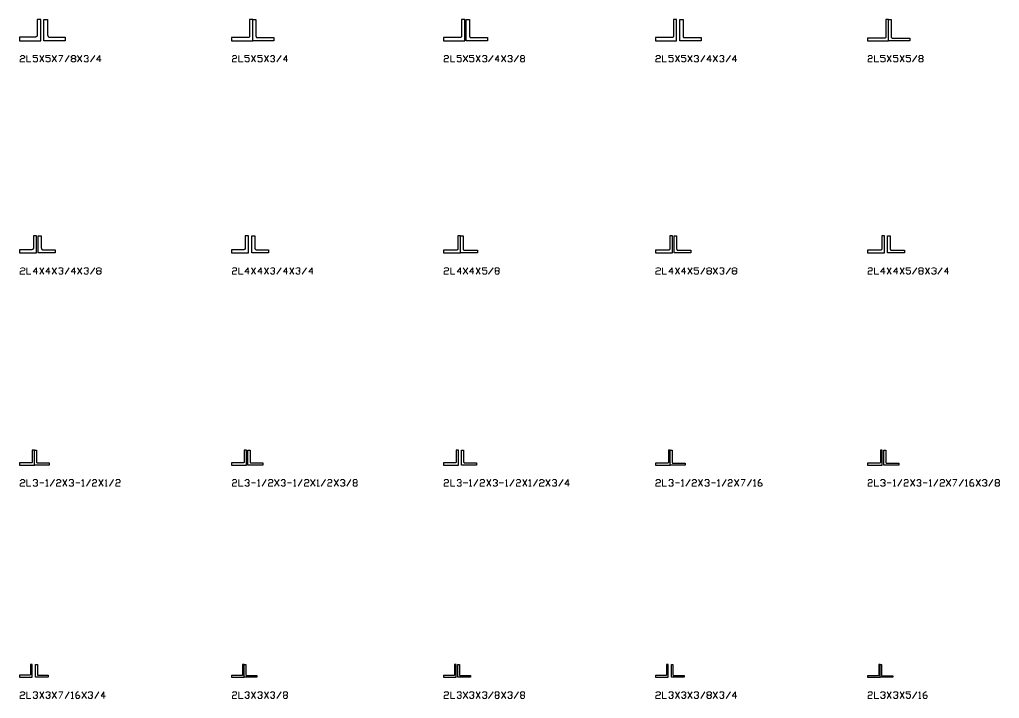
# Model space of a CAD drawing. Header units: inches. Extents: x 0 to 985, y -1555 to 12.
# Drawn here: x 0 to 231.1, y -355 to -195 of the extents above; entities that cross this region are included whole.
import ezdxf

# ---------------------------------------------------------------- set-up
doc = ezdxf.new("R2010")
doc.units = ezdxf.units.IN
doc.header["$MEASUREMENT"] = 0
doc.layers.add('AISC_STEEL', color=7, linetype='Continuous')

msp = doc.modelspace()

# ---------------------------------------------------------------- linework, layer by layer
at = {"color": 3, "lineweight": 0}
for points in [[(0.16, -203.76), (0.49, -203.43), (0.93, -203.43), (1.26, -203.76), (1.26, -203.97), (0.93, -204.19), (0.49, -204.19), (0.16, -204.52), (0.16, -204.96), (1.26, -204.96)], [(1.69, -203.43), (1.69, -204.96), (2.67, -204.96)], [(3.22, -204.74), (3.44, -204.96), (3.98, -204.96), (4.2, -204.74), (4.2, -204.19), (3.98, -203.97), (3.22, -203.97), (3.22, -203.43), (4.2, -203.43)], [(4.75, -204.96), (5.73, -203.43)], [(4.75, -203.43), (5.73, -204.96)], [(6.16, -204.74), (6.49, -204.96), (6.93, -204.96), (7.25, -204.74), (7.25, -204.19), (6.93, -203.97), (6.16, -203.97), (6.16, -203.43), (7.25, -203.43)], [(7.69, -204.96), (8.67, -203.43)], [(7.69, -203.43), (8.67, -204.96)], [(9.22, -203.43), (10.2, -203.43), (9.43, -204.96)], [(10.74, -204.96), (11.72, -203.43)], [(12.92, -204.19), (13.25, -204.52), (13.25, -204.74), (12.92, -204.96), (12.49, -204.96), (12.16, -204.74), (12.16, -204.52), (12.49, -204.19), (12.92, -204.19), (13.25, -203.97), (13.25, -203.76), (12.92, -203.43), (12.49, -203.43), (12.16, -203.76), (12.16, -203.97), (12.49, -204.19)], [(13.69, -204.96), (14.67, -203.43)], [(13.69, -203.43), (14.67, -204.96)], [(15.21, -203.76), (15.43, -203.43), (15.98, -203.43), (16.2, -203.76), (16.2, -203.97), (15.98, -204.19), (15.76, -204.19)], [(15.98, -204.19), (16.2, -204.52), (16.2, -204.74), (15.98, -204.96), (15.43, -204.96), (15.21, -204.74)], [(16.74, -204.96), (17.72, -203.43)], [(19.25, -204.52), (18.16, -204.52), (18.92, -203.43), (18.92, -204.96)], [(50.22, -203.76), (50.44, -203.43), (50.98, -203.43), (51.2, -203.76), (51.2, -203.97), (50.98, -204.19), (50.44, -204.19), (50.22, -204.52), (50.22, -204.96), (51.2, -204.96)], [(51.75, -203.43), (51.75, -204.96), (52.73, -204.96)], [(53.16, -204.74), (53.49, -204.96), (53.93, -204.96), (54.15, -204.74), (54.15, -204.19), (53.93, -203.97), (53.16, -203.97), (53.16, -203.43), (54.15, -203.43)], [(54.69, -204.96), (55.67, -203.43)], [(54.69, -203.43), (55.67, -204.96)], [(56.22, -204.74), (56.44, -204.96), (56.98, -204.96), (57.2, -204.74), (57.2, -204.19), (56.98, -203.97), (56.22, -203.97), (56.22, -203.43), (57.2, -203.43)], [(57.74, -204.96), (58.73, -203.43)], [(57.74, -203.43), (58.73, -204.96)], [(59.16, -203.76), (59.49, -203.43), (59.93, -203.43), (60.14, -203.76), (60.14, -203.97), (59.93, -204.19), (59.71, -204.19)], [(59.93, -204.19), (60.14, -204.52), (60.14, -204.74), (59.93, -204.96), (59.49, -204.96), (59.16, -204.74)], [(60.69, -204.96), (61.67, -203.43)], [(63.2, -204.52), (62.22, -204.52), (62.98, -203.43), (62.98, -204.96)], [(100.17, -203.76), (100.38, -203.43), (100.93, -203.43), (101.15, -203.76), (101.15, -203.97), (100.93, -204.19), (100.38, -204.19), (100.17, -204.52), (100.17, -204.96), (101.15, -204.96)], [(101.69, -203.43), (101.69, -204.96), (102.67, -204.96)], [(103.22, -204.74), (103.44, -204.96), (103.98, -204.96), (104.2, -204.74), (104.2, -204.19), (103.98, -203.97), (103.22, -203.97), (103.22, -203.43), (104.2, -203.43)], [(104.64, -204.96), (105.73, -203.43)], [(104.64, -203.43), (105.73, -204.96)], [(106.16, -204.74), (106.38, -204.96), (106.93, -204.96), (107.14, -204.74), (107.14, -204.19), (106.93, -203.97), (106.16, -203.97), (106.16, -203.43), (107.14, -203.43)], [(107.69, -204.96), (108.67, -203.43)], [(107.69, -203.43), (108.67, -204.96)], [(109.22, -203.76), (109.43, -203.43), (109.98, -203.43), (110.2, -203.76), (110.2, -203.97), (109.98, -204.19), (109.65, -204.19)], [(109.98, -204.19), (110.2, -204.52), (110.2, -204.74), (109.98, -204.96), (109.43, -204.96), (109.22, -204.74)], [(110.63, -204.96), (111.72, -203.43)], [(113.14, -204.52), (112.16, -204.52), (112.92, -203.43), (112.92, -204.96)], [(113.69, -204.96), (114.67, -203.43)], [(113.69, -203.43), (114.67, -204.96)], [(115.21, -203.76), (115.43, -203.43), (115.98, -203.43), (116.2, -203.76), (116.2, -203.97), (115.98, -204.19), (115.65, -204.19)], [(115.98, -204.19), (116.2, -204.52), (116.2, -204.74), (115.98, -204.96), (115.43, -204.96), (115.21, -204.74)], [(116.63, -204.96), (117.72, -203.43)], [(118.92, -204.19), (119.14, -204.52), (119.14, -204.74), (118.92, -204.96), (118.38, -204.96), (118.16, -204.74), (118.16, -204.52), (118.38, -204.19), (118.92, -204.19), (119.14, -203.97), (119.14, -203.76), (118.92, -203.43), (118.38, -203.43), (118.16, -203.76), (118.16, -203.97), (118.38, -204.19)], [(150.11, -203.76), (150.44, -203.43), (150.87, -203.43), (151.2, -203.76), (151.2, -203.97), (150.87, -204.19), (150.44, -204.19), (150.11, -204.52), (150.11, -204.96), (151.2, -204.96)], [(151.64, -203.43), (151.64, -204.96), (152.62, -204.96)], [(153.16, -204.74), (153.38, -204.96), (153.93, -204.96), (154.15, -204.74), (154.15, -204.19), (153.93, -203.97), (153.16, -203.97), (153.16, -203.43), (154.15, -203.43)], [(154.69, -204.96), (155.67, -203.43)], [(154.69, -203.43), (155.67, -204.96)], [(156.11, -204.74), (156.44, -204.96), (156.87, -204.96), (157.2, -204.74), (157.2, -204.19), (156.87, -203.97), (156.11, -203.97), (156.11, -203.43), (157.2, -203.43)], [(157.64, -204.96), (158.62, -203.43)], [(157.64, -203.43), (158.62, -204.96)], [(159.16, -203.76), (159.38, -203.43), (159.93, -203.43), (160.14, -203.76), (160.14, -203.97), (159.93, -204.19), (159.71, -204.19)], [(159.93, -204.19), (160.14, -204.52), (160.14, -204.74), (159.93, -204.96), (159.38, -204.96), (159.16, -204.74)], [(160.69, -204.96), (161.67, -203.43)], [(163.2, -204.52), (162.11, -204.52), (162.87, -203.43), (162.87, -204.96)], [(163.63, -204.96), (164.61, -203.43)], [(163.63, -203.43), (164.61, -204.96)], [(165.16, -203.76), (165.38, -203.43), (165.92, -203.43), (166.14, -203.76), (166.14, -203.97), (165.92, -204.19), (165.7, -204.19)], [(165.92, -204.19), (166.14, -204.52), (166.14, -204.74), (165.92, -204.96), (165.38, -204.96), (165.16, -204.74)], [(166.69, -204.96), (167.67, -203.43)], [(169.19, -204.52), (168.1, -204.52), (168.87, -203.43), (168.87, -204.96)], [(200.17, -203.76), (200.38, -203.43), (200.93, -203.43), (201.15, -203.76), (201.15, -203.97), (200.93, -204.19), (200.38, -204.19), (200.17, -204.52), (200.17, -204.96), (201.15, -204.96)], [(201.69, -203.43), (201.69, -204.96), (202.67, -204.96)], [(203.11, -204.74), (203.44, -204.96), (203.87, -204.96), (204.2, -204.74), (204.2, -204.19), (203.87, -203.97), (203.11, -203.97), (203.11, -203.43), (204.2, -203.43)], [(204.64, -204.96), (205.62, -203.43)], [(204.64, -203.43), (205.62, -204.96)], [(206.16, -204.74), (206.38, -204.96), (206.93, -204.96), (207.14, -204.74), (207.14, -204.19), (206.93, -203.97), (206.16, -203.97), (206.16, -203.43), (207.14, -203.43)], [(207.69, -204.96), (208.67, -203.43)], [(207.69, -203.43), (208.67, -204.96)], [(209.11, -204.74), (209.43, -204.96), (209.87, -204.96), (210.2, -204.74), (210.2, -204.19), (209.87, -203.97), (209.11, -203.97), (209.11, -203.43), (210.2, -203.43)], [(210.63, -204.96), (211.62, -203.43)], [(212.92, -204.19), (213.14, -204.52), (213.14, -204.74), (212.92, -204.96), (212.38, -204.96), (212.16, -204.74), (212.16, -204.52), (212.38, -204.19), (212.92, -204.19), (213.14, -203.97), (213.14, -203.76), (212.92, -203.43), (212.38, -203.43), (212.16, -203.76), (212.16, -203.97), (212.38, -204.19)], [(0.16, -253.7), (0.49, -253.48), (0.93, -253.48), (1.26, -253.7), (1.26, -254.03), (0.93, -254.25), (0.49, -254.25), (0.16, -254.47), (0.16, -255.01), (1.26, -255.01)], [(1.69, -253.48), (1.69, -255.01), (2.67, -255.01)], [(4.2, -254.47), (3.22, -254.47), (3.98, -253.48), (3.98, -255.01)], [(4.75, -255.01), (5.73, -253.48)], [(4.75, -253.48), (5.73, -255.01)], [(7.25, -254.47), (6.16, -254.47), (6.93, -253.48), (6.93, -255.01)], [(7.69, -255.01), (8.67, -253.48)], [(7.69, -253.48), (8.67, -255.01)], [(9.22, -253.7), (9.43, -253.48), (9.98, -253.48), (10.2, -253.7), (10.2, -254.03), (9.98, -254.25), (9.76, -254.25)], [(9.98, -254.25), (10.2, -254.47), (10.2, -254.68), (9.98, -255.01), (9.43, -255.01), (9.22, -254.68)], [(10.74, -255.01), (11.72, -253.48)], [(13.25, -254.47), (12.16, -254.47), (12.92, -253.48), (12.92, -255.01)], [(13.69, -255.01), (14.67, -253.48)], [(13.69, -253.48), (14.67, -255.01)], [(15.21, -253.7), (15.43, -253.48), (15.98, -253.48), (16.2, -253.7), (16.2, -254.03), (15.98, -254.25), (15.76, -254.25)], [(15.98, -254.25), (16.2, -254.47), (16.2, -254.68), (15.98, -255.01), (15.43, -255.01), (15.21, -254.68)], [(16.74, -255.01), (17.72, -253.48)], [(18.92, -254.25), (19.25, -254.47), (19.25, -254.68), (18.92, -255.01), (18.49, -255.01), (18.16, -254.68), (18.16, -254.47), (18.49, -254.25), (18.92, -254.25), (19.25, -254.03), (19.25, -253.7), (18.92, -253.48), (18.49, -253.48), (18.16, -253.7), (18.16, -254.03), (18.49, -254.25)], [(50.22, -253.7), (50.44, -253.48), (50.98, -253.48), (51.2, -253.7), (51.2, -254.03), (50.98, -254.25), (50.44, -254.25), (50.22, -254.47), (50.22, -255.01), (51.2, -255.01)], [(51.75, -253.48), (51.75, -255.01), (52.73, -255.01)], [(54.15, -254.47), (53.16, -254.47), (53.93, -253.48), (53.93, -255.01)], [(54.69, -255.01), (55.67, -253.48)], [(54.69, -253.48), (55.67, -255.01)], [(57.2, -254.47), (56.22, -254.47), (56.98, -253.48), (56.98, -255.01)], [(57.74, -255.01), (58.73, -253.48)], [(57.74, -253.48), (58.73, -255.01)], [(59.16, -253.7), (59.49, -253.48), (59.93, -253.48), (60.14, -253.7), (60.14, -254.03), (59.93, -254.25), (59.71, -254.25)], [(59.93, -254.25), (60.14, -254.47), (60.14, -254.68), (59.93, -255.01), (59.49, -255.01), (59.16, -254.68)], [(60.69, -255.01), (61.67, -253.48)], [(63.2, -254.47), (62.22, -254.47), (62.98, -253.48), (62.98, -255.01)], [(63.74, -255.01), (64.72, -253.48)], [(63.74, -253.48), (64.72, -255.01)], [(65.16, -253.7), (65.49, -253.48), (65.92, -253.48), (66.14, -253.7), (66.14, -254.03), (65.92, -254.25), (65.7, -254.25)], [(65.92, -254.25), (66.14, -254.47), (66.14, -254.68), (65.92, -255.01), (65.49, -255.01), (65.16, -254.68)], [(66.69, -255.01), (67.67, -253.48)], [(69.19, -254.47), (68.21, -254.47), (68.98, -253.48), (68.98, -255.01)], [(100.17, -253.7), (100.38, -253.48), (100.93, -253.48), (101.15, -253.7), (101.15, -254.03), (100.93, -254.25), (100.38, -254.25), (100.17, -254.47), (100.17, -255.01), (101.15, -255.01)], [(101.69, -253.48), (101.69, -255.01), (102.67, -255.01)], [(104.2, -254.47), (103.22, -254.47), (103.98, -253.48), (103.98, -255.01)], [(104.64, -255.01), (105.73, -253.48)], [(104.64, -253.48), (105.73, -255.01)], [(107.14, -254.47), (106.16, -254.47), (106.93, -253.48), (106.93, -255.01)], [(107.69, -255.01), (108.67, -253.48)], [(107.69, -253.48), (108.67, -255.01)], [(109.22, -254.68), (109.43, -255.01), (109.98, -255.01), (110.2, -254.68), (110.2, -254.25), (109.98, -254.03), (109.22, -254.03), (109.22, -253.48), (110.2, -253.48)], [(110.63, -255.01), (111.72, -253.48)], [(112.92, -254.25), (113.14, -254.47), (113.14, -254.68), (112.92, -255.01), (112.38, -255.01), (112.16, -254.68), (112.16, -254.47), (112.38, -254.25), (112.92, -254.25), (113.14, -254.03), (113.14, -253.7), (112.92, -253.48), (112.38, -253.48), (112.16, -253.7), (112.16, -254.03), (112.38, -254.25)], [(150.11, -253.7), (150.44, -253.48), (150.87, -253.48), (151.2, -253.7), (151.2, -254.03), (150.87, -254.25), (150.44, -254.25), (150.11, -254.47), (150.11, -255.01), (151.2, -255.01)], [(151.64, -253.48), (151.64, -255.01), (152.62, -255.01)], [(154.15, -254.47), (153.16, -254.47), (153.93, -253.48), (153.93, -255.01)], [(154.69, -255.01), (155.67, -253.48)], [(154.69, -253.48), (155.67, -255.01)], [(157.2, -254.47), (156.11, -254.47), (156.87, -253.48), (156.87, -255.01)], [(157.64, -255.01), (158.62, -253.48)], [(157.64, -253.48), (158.62, -255.01)], [(159.16, -254.68), (159.38, -255.01), (159.93, -255.01), (160.14, -254.68), (160.14, -254.25), (159.93, -254.03), (159.16, -254.03), (159.16, -253.48), (160.14, -253.48)], [(160.69, -255.01), (161.67, -253.48)], [(162.87, -254.25), (163.2, -254.47), (163.2, -254.68), (162.87, -255.01), (162.43, -255.01), (162.11, -254.68), (162.11, -254.47), (162.43, -254.25), (162.87, -254.25), (163.2, -254.03), (163.2, -253.7), (162.87, -253.48), (162.43, -253.48), (162.11, -253.7), (162.11, -254.03), (162.43, -254.25)], [(163.63, -255.01), (164.61, -253.48)], [(163.63, -253.48), (164.61, -255.01)], [(165.16, -253.7), (165.38, -253.48), (165.92, -253.48), (166.14, -253.7), (166.14, -254.03), (165.92, -254.25), (165.7, -254.25)], [(165.92, -254.25), (166.14, -254.47), (166.14, -254.68), (165.92, -255.01), (165.38, -255.01), (165.16, -254.68)], [(166.69, -255.01), (167.67, -253.48)], [(168.87, -254.25), (169.19, -254.47), (169.19, -254.68), (168.87, -255.01), (168.43, -255.01), (168.1, -254.68), (168.1, -254.47), (168.43, -254.25), (168.87, -254.25), (169.19, -254.03), (169.19, -253.7), (168.87, -253.48), (168.43, -253.48), (168.1, -253.7), (168.1, -254.03), (168.43, -254.25)], [(200.17, -253.7), (200.38, -253.48), (200.93, -253.48), (201.15, -253.7), (201.15, -254.03), (200.93, -254.25), (200.38, -254.25), (200.17, -254.47), (200.17, -255.01), (201.15, -255.01)], [(201.69, -253.48), (201.69, -255.01), (202.67, -255.01)], [(204.2, -254.47), (203.11, -254.47), (203.87, -253.48), (203.87, -255.01)], [(204.64, -255.01), (205.62, -253.48)], [(204.64, -253.48), (205.62, -255.01)], [(207.14, -254.47), (206.16, -254.47), (206.93, -253.48), (206.93, -255.01)], [(207.69, -255.01), (208.67, -253.48)], [(207.69, -253.48), (208.67, -255.01)], [(209.11, -254.68), (209.43, -255.01), (209.87, -255.01), (210.2, -254.68), (210.2, -254.25), (209.87, -254.03), (209.11, -254.03), (209.11, -253.48), (210.2, -253.48)], [(210.63, -255.01), (211.62, -253.48)], [(212.92, -254.25), (213.14, -254.47), (213.14, -254.68), (212.92, -255.01), (212.38, -255.01), (212.16, -254.68), (212.16, -254.47), (212.38, -254.25), (212.92, -254.25), (213.14, -254.03), (213.14, -253.7), (212.92, -253.48), (212.38, -253.48), (212.16, -253.7), (212.16, -254.03), (212.38, -254.25)], [(213.69, -255.01), (214.67, -253.48)], [(213.69, -253.48), (214.67, -255.01)], [(215.11, -253.7), (215.43, -253.48), (215.87, -253.48), (216.2, -253.7), (216.2, -254.03), (215.87, -254.25), (215.65, -254.25)], [(215.87, -254.25), (216.2, -254.47), (216.2, -254.68), (215.87, -255.01), (215.43, -255.01), (215.11, -254.68)], [(216.63, -255.01), (217.61, -253.48)], [(219.14, -254.47), (218.16, -254.47), (218.92, -253.48), (218.92, -255.01)], [(0.16, -303.76), (0.49, -303.43), (0.93, -303.43), (1.26, -303.76), (1.26, -303.98), (0.93, -304.19), (0.49, -304.19), (0.16, -304.52), (0.16, -304.96), (1.26, -304.96)], [(1.69, -303.43), (1.69, -304.96), (2.67, -304.96)], [(3.22, -303.76), (3.44, -303.43), (3.98, -303.43), (4.2, -303.76), (4.2, -303.98), (3.98, -304.19), (3.76, -304.19)], [(3.98, -304.19), (4.2, -304.52), (4.2, -304.74), (3.98, -304.96), (3.44, -304.96), (3.22, -304.74)], [(4.75, -304.19), (5.73, -304.19)], [(6.16, -303.76), (6.49, -303.43), (6.49, -304.96)], [(6.16, -304.96), (6.71, -304.96)], [(7.25, -304.96), (8.23, -303.43)], [(8.67, -303.76), (9, -303.43), (9.43, -303.43), (9.76, -303.76), (9.76, -303.98), (9.43, -304.19), (9, -304.19), (8.67, -304.52), (8.67, -304.96), (9.76, -304.96)], [(10.2, -304.96), (11.18, -303.43)], [(10.2, -303.43), (11.18, -304.96)], [(11.72, -303.76), (11.94, -303.43), (12.49, -303.43), (12.71, -303.76), (12.71, -303.98), (12.49, -304.19), (12.16, -304.19)], [(12.49, -304.19), (12.71, -304.52), (12.71, -304.74), (12.49, -304.96), (11.94, -304.96), (11.72, -304.74)], [(13.25, -304.19), (14.23, -304.19)], [(14.67, -303.76), (15, -303.43), (15, -304.96)], [(14.67, -304.96), (15.21, -304.96)], [(15.76, -304.96), (16.74, -303.43)], [(17.18, -303.76), (17.5, -303.43), (17.94, -303.43), (18.16, -303.76), (18.16, -303.98), (17.94, -304.19), (17.5, -304.19), (17.18, -304.52), (17.18, -304.96), (18.16, -304.96)], [(18.7, -304.96), (19.69, -303.43)], [(18.7, -303.43), (19.69, -304.96)], [(20.23, -303.76), (20.45, -303.43), (20.45, -304.96)], [(20.23, -304.96), (20.67, -304.96)], [(21.21, -304.96), (22.19, -303.43)], [(22.74, -303.76), (22.96, -303.43), (23.5, -303.43), (23.72, -303.76), (23.72, -303.98), (23.5, -304.19), (22.96, -304.19), (22.74, -304.52), (22.74, -304.96), (23.72, -304.96)], [(50.22, -303.76), (50.44, -303.43), (50.98, -303.43), (51.2, -303.76), (51.2, -303.98), (50.98, -304.19), (50.44, -304.19), (50.22, -304.52), (50.22, -304.96), (51.2, -304.96)], [(51.75, -303.43), (51.75, -304.96), (52.73, -304.96)], [(53.16, -303.76), (53.49, -303.43), (53.93, -303.43), (54.15, -303.76), (54.15, -303.98), (53.93, -304.19), (53.71, -304.19)], [(53.93, -304.19), (54.15, -304.52), (54.15, -304.74), (53.93, -304.96), (53.49, -304.96), (53.16, -304.74)], [(54.69, -304.19), (55.67, -304.19)], [(56.22, -303.76), (56.44, -303.43), (56.44, -304.96)], [(56.22, -304.96), (56.65, -304.96)], [(57.2, -304.96), (58.18, -303.43)], [(58.73, -303.76), (58.94, -303.43), (59.49, -303.43), (59.71, -303.76), (59.71, -303.98), (59.49, -304.19), (58.94, -304.19), (58.73, -304.52), (58.73, -304.96), (59.71, -304.96)], [(60.14, -304.96), (61.23, -303.43)], [(60.14, -303.43), (61.23, -304.96)], [(61.67, -303.76), (62, -303.43), (62.43, -303.43), (62.65, -303.76), (62.65, -303.98), (62.43, -304.19), (62.22, -304.19)], [(62.43, -304.19), (62.65, -304.52), (62.65, -304.74), (62.43, -304.96), (62, -304.96), (61.67, -304.74)], [(63.2, -304.19), (64.18, -304.19)], [(64.72, -303.76), (64.94, -303.43), (64.94, -304.96)], [(64.72, -304.96), (65.16, -304.96)], [(65.7, -304.96), (66.69, -303.43)], [(67.23, -303.76), (67.45, -303.43), (67.99, -303.43), (68.21, -303.76), (68.21, -303.98), (67.99, -304.19), (67.45, -304.19), (67.23, -304.52), (67.23, -304.96), (68.21, -304.96)], [(68.65, -304.96), (69.74, -303.43)], [(68.65, -303.43), (69.74, -304.96)], [(70.18, -303.76), (70.39, -303.43), (70.39, -304.96)], [(70.18, -304.96), (70.72, -304.96)], [(71.16, -304.96), (72.14, -303.43)], [(72.68, -303.76), (72.9, -303.43), (73.45, -303.43), (73.67, -303.76), (73.67, -303.98), (73.45, -304.19), (72.9, -304.19), (72.68, -304.52), (72.68, -304.96), (73.67, -304.96)], [(74.21, -304.96), (75.19, -303.43)], [(74.21, -303.43), (75.19, -304.96)], [(75.74, -303.76), (75.96, -303.43), (76.39, -303.43), (76.72, -303.76), (76.72, -303.98), (76.39, -304.19), (76.17, -304.19)], [(76.39, -304.19), (76.72, -304.52), (76.72, -304.74), (76.39, -304.96), (75.96, -304.96), (75.74, -304.74)], [(77.16, -304.96), (78.14, -303.43)], [(79.45, -304.19), (79.66, -304.52), (79.66, -304.74), (79.45, -304.96), (78.9, -304.96), (78.68, -304.74), (78.68, -304.52), (78.9, -304.19), (79.45, -304.19), (79.66, -303.98), (79.66, -303.76), (79.45, -303.43), (78.9, -303.43), (78.68, -303.76), (78.68, -303.98), (78.9, -304.19)], [(100.17, -303.76), (100.38, -303.43), (100.93, -303.43), (101.15, -303.76), (101.15, -303.98), (100.93, -304.19), (100.38, -304.19), (100.17, -304.52), (100.17, -304.96), (101.15, -304.96)], [(101.69, -303.43), (101.69, -304.96), (102.67, -304.96)], [(103.22, -303.76), (103.44, -303.43), (103.98, -303.43), (104.2, -303.76), (104.2, -303.98), (103.98, -304.19), (103.65, -304.19)], [(103.98, -304.19), (104.2, -304.52), (104.2, -304.74), (103.98, -304.96), (103.44, -304.96), (103.22, -304.74)], [(104.64, -304.19), (105.73, -304.19)], [(106.16, -303.76), (106.38, -303.43), (106.38, -304.96)], [(106.16, -304.96), (106.71, -304.96)], [(107.14, -304.96), (108.13, -303.43)], [(108.67, -303.76), (108.89, -303.43), (109.43, -303.43), (109.65, -303.76), (109.65, -303.98), (109.43, -304.19), (108.89, -304.19), (108.67, -304.52), (108.67, -304.96), (109.65, -304.96)], [(110.2, -304.96), (111.18, -303.43)], [(110.2, -303.43), (111.18, -304.96)], [(111.72, -303.76), (111.94, -303.43), (112.38, -303.43), (112.71, -303.76), (112.71, -303.98), (112.38, -304.19), (112.16, -304.19)], [(112.38, -304.19), (112.71, -304.52), (112.71, -304.74), (112.38, -304.96), (111.94, -304.96), (111.72, -304.74)], [(113.14, -304.19), (114.12, -304.19)], [(114.67, -303.76), (114.89, -303.43), (114.89, -304.96)], [(114.67, -304.96), (115.21, -304.96)], [(115.65, -304.96), (116.63, -303.43)], [(117.18, -303.76), (117.4, -303.43), (117.94, -303.43), (118.16, -303.76), (118.16, -303.98), (117.94, -304.19), (117.4, -304.19), (117.18, -304.52), (117.18, -304.96), (118.16, -304.96)], [(118.7, -304.96), (119.69, -303.43)], [(118.7, -303.43), (119.69, -304.96)], [(120.12, -303.76), (120.45, -303.43), (120.45, -304.96)], [(120.12, -304.96), (120.67, -304.96)], [(121.21, -304.96), (122.19, -303.43)], [(122.63, -303.76), (122.96, -303.43), (123.39, -303.43), (123.72, -303.76), (123.72, -303.98), (123.39, -304.19), (122.96, -304.19), (122.63, -304.52), (122.63, -304.96), (123.72, -304.96)], [(124.16, -304.96), (125.14, -303.43)], [(124.16, -303.43), (125.14, -304.96)], [(125.68, -303.76), (125.9, -303.43), (126.45, -303.43), (126.66, -303.76), (126.66, -303.98), (126.45, -304.19), (126.12, -304.19)], [(126.45, -304.19), (126.66, -304.52), (126.66, -304.74), (126.45, -304.96), (125.9, -304.96), (125.68, -304.74)], [(127.21, -304.96), (128.19, -303.43)], [(129.72, -304.52), (128.63, -304.52), (129.39, -303.43), (129.39, -304.96)], [(150.11, -303.76), (150.44, -303.43), (150.87, -303.43), (151.2, -303.76), (151.2, -303.98), (150.87, -304.19), (150.44, -304.19), (150.11, -304.52), (150.11, -304.96), (151.2, -304.96)], [(151.64, -303.43), (151.64, -304.96), (152.62, -304.96)], [(153.16, -303.76), (153.38, -303.43), (153.93, -303.43), (154.15, -303.76), (154.15, -303.98), (153.93, -304.19), (153.71, -304.19)], [(153.93, -304.19), (154.15, -304.52), (154.15, -304.74), (153.93, -304.96), (153.38, -304.96), (153.16, -304.74)], [(154.69, -304.19), (155.67, -304.19)], [(156.11, -303.76), (156.44, -303.43), (156.44, -304.96)], [(156.11, -304.96), (156.65, -304.96)], [(157.2, -304.96), (158.18, -303.43)], [(158.62, -303.76), (158.94, -303.43), (159.38, -303.43), (159.71, -303.76), (159.71, -303.98), (159.38, -304.19), (158.94, -304.19), (158.62, -304.52), (158.62, -304.96), (159.71, -304.96)], [(160.14, -304.96), (161.12, -303.43)], [(160.14, -303.43), (161.12, -304.96)], [(161.67, -303.76), (161.89, -303.43), (162.43, -303.43), (162.65, -303.76), (162.65, -303.98), (162.43, -304.19), (162.11, -304.19)], [(162.43, -304.19), (162.65, -304.52), (162.65, -304.74), (162.43, -304.96), (161.89, -304.96), (161.67, -304.74)], [(163.2, -304.19), (164.18, -304.19)], [(164.61, -303.76), (164.94, -303.43), (164.94, -304.96)], [(164.61, -304.96), (165.16, -304.96)], [(165.7, -304.96), (166.69, -303.43)], [(167.12, -303.76), (167.45, -303.43), (167.89, -303.43), (168.1, -303.76), (168.1, -303.98), (167.89, -304.19), (167.45, -304.19), (167.12, -304.52), (167.12, -304.96), (168.1, -304.96)], [(168.65, -304.96), (169.63, -303.43)], [(168.65, -303.43), (169.63, -304.96)], [(170.18, -303.43), (171.16, -303.43), (170.39, -304.96)], [(171.7, -304.96), (172.68, -303.43)], [(173.12, -303.76), (173.45, -303.43), (173.45, -304.96)], [(173.12, -304.96), (173.67, -304.96)], [(174.21, -304.19), (174.87, -304.19), (175.19, -304.52), (175.19, -304.74), (174.87, -304.96), (174.43, -304.96), (174.21, -304.74), (174.21, -303.98), (174.65, -303.43), (174.87, -303.43)], [(200.17, -303.76), (200.38, -303.43), (200.93, -303.43), (201.15, -303.76), (201.15, -303.98), (200.93, -304.19), (200.38, -304.19), (200.17, -304.52), (200.17, -304.96), (201.15, -304.96)], [(201.69, -303.43), (201.69, -304.96), (202.67, -304.96)], [(203.11, -303.76), (203.44, -303.43), (203.87, -303.43), (204.2, -303.76), (204.2, -303.98), (203.87, -304.19), (203.65, -304.19)], [(203.87, -304.19), (204.2, -304.52), (204.2, -304.74), (203.87, -304.96), (203.44, -304.96), (203.11, -304.74)], [(204.64, -304.19), (205.62, -304.19)], [(206.16, -303.76), (206.38, -303.43), (206.38, -304.96)], [(206.16, -304.96), (206.6, -304.96)], [(207.14, -304.96), (208.13, -303.43)], [(208.67, -303.76), (208.89, -303.43), (209.43, -303.43), (209.65, -303.76), (209.65, -303.98), (209.43, -304.19), (208.89, -304.19), (208.67, -304.52), (208.67, -304.96), (209.65, -304.96)], [(210.2, -304.96), (211.18, -303.43)], [(210.2, -303.43), (211.18, -304.96)], [(211.62, -303.76), (211.94, -303.43), (212.38, -303.43), (212.6, -303.76), (212.6, -303.98), (212.38, -304.19), (212.16, -304.19)], [(212.38, -304.19), (212.6, -304.52), (212.6, -304.74), (212.38, -304.96), (211.94, -304.96), (211.62, -304.74)], [(213.14, -304.19), (214.12, -304.19)], [(214.67, -303.76), (214.89, -303.43), (214.89, -304.96)], [(214.67, -304.96), (215.11, -304.96)], [(215.65, -304.96), (216.63, -303.43)], [(217.18, -303.76), (217.4, -303.43), (217.94, -303.43), (218.16, -303.76), (218.16, -303.98), (217.94, -304.19), (217.4, -304.19), (217.18, -304.52), (217.18, -304.96), (218.16, -304.96)], [(218.59, -304.96), (219.69, -303.43)], [(218.59, -303.43), (219.69, -304.96)], [(220.12, -303.43), (221.1, -303.43), (220.34, -304.96)], [(221.65, -304.96), (222.63, -303.43)], [(223.17, -303.76), (223.39, -303.43), (223.39, -304.96)], [(223.17, -304.96), (223.61, -304.96)], [(224.16, -304.19), (224.92, -304.19), (225.14, -304.52), (225.14, -304.74), (224.92, -304.96), (224.37, -304.96), (224.16, -304.74), (224.16, -303.98), (224.59, -303.43), (224.92, -303.43)], [(225.68, -304.96), (226.66, -303.43)], [(225.68, -303.43), (226.66, -304.96)], [(227.1, -303.76), (227.43, -303.43), (227.86, -303.43), (228.19, -303.76), (228.19, -303.98), (227.86, -304.19), (227.65, -304.19)], [(227.86, -304.19), (228.19, -304.52), (228.19, -304.74), (227.86, -304.96), (227.43, -304.96), (227.1, -304.74)], [(228.63, -304.96), (229.61, -303.43)], [(230.92, -304.19), (231.14, -304.52), (231.14, -304.74), (230.92, -304.96), (230.37, -304.96), (230.15, -304.74), (230.15, -304.52), (230.37, -304.19), (230.92, -304.19), (231.14, -303.98), (231.14, -303.76), (230.92, -303.43), (230.37, -303.43), (230.15, -303.76), (230.15, -303.98), (230.37, -304.19)], [(0.16, -353.7), (0.49, -353.48), (0.93, -353.48), (1.26, -353.7), (1.26, -353.92), (0.93, -354.25), (0.49, -354.25), (0.16, -354.47), (0.16, -355.01), (1.26, -355.01)], [(1.69, -353.48), (1.69, -355.01), (2.67, -355.01)], [(3.22, -353.7), (3.44, -353.48), (3.98, -353.48), (4.2, -353.7), (4.2, -353.92), (3.98, -354.25), (3.76, -354.25)], [(4.75, -355.01), (5.73, -353.48)], [(4.75, -353.48), (5.73, -355.01)], [(6.16, -353.7), (6.49, -353.48), (6.93, -353.48), (7.25, -353.7), (7.25, -353.92), (6.93, -354.25), (6.71, -354.25)], [(7.69, -355.01), (8.67, -353.48)], [(7.69, -353.48), (8.67, -355.01)], [(9.22, -353.48), (10.2, -353.48), (9.43, -355.01)], [(10.74, -355.01), (11.72, -353.48)], [(12.16, -353.7), (12.49, -353.48), (12.49, -355.01)], [(13.25, -354.25), (13.91, -354.25), (14.23, -354.47), (14.23, -354.68), (13.91, -355.01), (13.47, -355.01), (13.25, -354.68), (13.25, -353.92), (13.69, -353.48), (13.91, -353.48)], [(14.67, -355.01), (15.76, -353.48)], [(14.67, -353.48), (15.76, -355.01)], [(16.2, -353.7), (16.41, -353.48), (16.96, -353.48), (17.18, -353.7), (17.18, -353.92), (16.96, -354.25), (16.74, -354.25)], [(17.72, -355.01), (18.7, -353.48)], [(20.23, -354.47), (19.25, -354.47), (19.9, -353.48), (19.9, -355.01)], [(50.22, -353.7), (50.44, -353.48), (50.98, -353.48), (51.2, -353.7), (51.2, -353.92), (50.98, -354.25), (50.44, -354.25), (50.22, -354.47), (50.22, -355.01), (51.2, -355.01)], [(51.75, -353.48), (51.75, -355.01), (52.73, -355.01)], [(53.16, -353.7), (53.49, -353.48), (53.93, -353.48), (54.15, -353.7), (54.15, -353.92), (53.93, -354.25), (53.71, -354.25)], [(54.69, -355.01), (55.67, -353.48)], [(54.69, -353.48), (55.67, -355.01)], [(56.22, -353.7), (56.44, -353.48), (56.98, -353.48), (57.2, -353.7), (57.2, -353.92), (56.98, -354.25), (56.65, -354.25)], [(57.74, -355.01), (58.73, -353.48)], [(57.74, -353.48), (58.73, -355.01)], [(59.16, -353.7), (59.49, -353.48), (59.93, -353.48), (60.14, -353.7), (60.14, -353.92), (59.93, -354.25), (59.71, -354.25)], [(60.69, -355.01), (61.67, -353.48)], [(62.98, -354.25), (63.2, -354.47), (63.2, -354.68), (62.98, -355.01), (62.43, -355.01), (62.22, -354.68), (62.22, -354.47), (62.43, -354.25), (62.98, -354.25), (63.2, -353.92), (63.2, -353.7), (62.98, -353.48), (62.43, -353.48), (62.22, -353.7), (62.22, -353.92), (62.43, -354.25)], [(100.17, -353.7), (100.38, -353.48), (100.93, -353.48), (101.15, -353.7), (101.15, -353.92), (100.93, -354.25), (100.38, -354.25), (100.17, -354.47), (100.17, -355.01), (101.15, -355.01)], [(101.69, -353.48), (101.69, -355.01), (102.67, -355.01)], [(103.22, -353.7), (103.44, -353.48), (103.98, -353.48), (104.2, -353.7), (104.2, -353.92), (103.98, -354.25), (103.65, -354.25)], [(104.64, -355.01), (105.73, -353.48)], [(104.64, -353.48), (105.73, -355.01)], [(106.16, -353.7), (106.38, -353.48), (106.93, -353.48), (107.14, -353.7), (107.14, -353.92), (106.93, -354.25), (106.71, -354.25)], [(107.69, -355.01), (108.67, -353.48)], [(107.69, -353.48), (108.67, -355.01)], [(109.22, -353.7), (109.43, -353.48), (109.98, -353.48), (110.2, -353.7), (110.2, -353.92), (109.98, -354.25), (109.65, -354.25)], [(110.63, -355.01), (111.72, -353.48)], [(112.92, -354.25), (113.14, -354.47), (113.14, -354.68), (112.92, -355.01), (112.38, -355.01), (112.16, -354.68), (112.16, -354.47), (112.38, -354.25), (112.92, -354.25), (113.14, -353.92), (113.14, -353.7), (112.92, -353.48), (112.38, -353.48), (112.16, -353.7), (112.16, -353.92), (112.38, -354.25)], [(113.69, -355.01), (114.67, -353.48)], [(113.69, -353.48), (114.67, -355.01)], [(115.21, -353.7), (115.43, -353.48), (115.98, -353.48), (116.2, -353.7), (116.2, -353.92), (115.98, -354.25), (115.65, -354.25)], [(116.63, -355.01), (117.72, -353.48)], [(118.92, -354.25), (119.14, -354.47), (119.14, -354.68), (118.92, -355.01), (118.38, -355.01), (118.16, -354.68), (118.16, -354.47), (118.38, -354.25), (118.92, -354.25), (119.14, -353.92), (119.14, -353.7), (118.92, -353.48), (118.38, -353.48), (118.16, -353.7), (118.16, -353.92), (118.38, -354.25)], [(150.11, -353.7), (150.44, -353.48), (150.87, -353.48), (151.2, -353.7), (151.2, -353.92), (150.87, -354.25), (150.44, -354.25), (150.11, -354.47), (150.11, -355.01), (151.2, -355.01)], [(151.64, -353.48), (151.64, -355.01), (152.62, -355.01)], [(153.16, -353.7), (153.38, -353.48), (153.93, -353.48), (154.15, -353.7), (154.15, -353.92), (153.93, -354.25), (153.71, -354.25)], [(154.69, -355.01), (155.67, -353.48)], [(154.69, -353.48), (155.67, -355.01)], [(156.11, -353.7), (156.44, -353.48), (156.87, -353.48), (157.2, -353.7), (157.2, -353.92), (156.87, -354.25), (156.65, -354.25)], [(157.64, -355.01), (158.62, -353.48)], [(157.64, -353.48), (158.62, -355.01)], [(159.16, -353.7), (159.38, -353.48), (159.93, -353.48), (160.14, -353.7), (160.14, -353.92), (159.93, -354.25), (159.71, -354.25)], [(160.69, -355.01), (161.67, -353.48)], [(162.87, -354.25), (163.2, -354.47), (163.2, -354.68), (162.87, -355.01), (162.43, -355.01), (162.11, -354.68), (162.11, -354.47), (162.43, -354.25), (162.87, -354.25), (163.2, -353.92), (163.2, -353.7), (162.87, -353.48), (162.43, -353.48), (162.11, -353.7), (162.11, -353.92), (162.43, -354.25)], [(163.63, -355.01), (164.61, -353.48)], [(163.63, -353.48), (164.61, -355.01)], [(165.16, -353.7), (165.38, -353.48), (165.92, -353.48), (166.14, -353.7), (166.14, -353.92), (165.92, -354.25), (165.7, -354.25)], [(166.69, -355.01), (167.67, -353.48)], [(169.19, -354.47), (168.1, -354.47), (168.87, -353.48), (168.87, -355.01)], [(200.17, -353.7), (200.38, -353.48), (200.93, -353.48), (201.15, -353.7), (201.15, -353.92), (200.93, -354.25), (200.38, -354.25), (200.17, -354.47), (200.17, -355.01), (201.15, -355.01)], [(201.69, -353.48), (201.69, -355.01), (202.67, -355.01)], [(203.11, -353.7), (203.44, -353.48), (203.87, -353.48), (204.2, -353.7), (204.2, -353.92), (203.87, -354.25), (203.65, -354.25)], [(204.64, -355.01), (205.62, -353.48)], [(204.64, -353.48), (205.62, -355.01)], [(206.16, -353.7), (206.38, -353.48), (206.93, -353.48), (207.14, -353.7), (207.14, -353.92), (206.93, -354.25), (206.6, -354.25)], [(207.69, -355.01), (208.67, -353.48)], [(207.69, -353.48), (208.67, -355.01)], [(209.11, -354.68), (209.43, -355.01), (209.87, -355.01), (210.2, -354.68), (210.2, -354.25), (209.87, -353.92), (209.11, -353.92), (209.11, -353.48), (210.2, -353.48)], [(210.63, -355.01), (211.62, -353.48)], [(212.16, -353.7), (212.38, -353.48), (212.38, -355.01)], [(213.14, -354.25), (213.91, -354.25), (214.12, -354.47), (214.12, -354.68), (213.91, -355.01), (213.36, -355.01), (213.14, -354.68), (213.14, -353.92), (213.69, -353.48), (213.91, -353.48)], [(3.98, -354.25), (4.2, -354.47), (4.2, -354.68), (3.98, -355.01), (3.44, -355.01), (3.22, -354.68)], [(6.93, -354.25), (7.25, -354.47), (7.25, -354.68), (6.93, -355.01), (6.49, -355.01), (6.16, -354.68)], [(12.16, -355.01), (12.71, -355.01)], [(16.96, -354.25), (17.18, -354.47), (17.18, -354.68), (16.96, -355.01), (16.41, -355.01), (16.2, -354.68)], [(53.93, -354.25), (54.15, -354.47), (54.15, -354.68), (53.93, -355.01), (53.49, -355.01), (53.16, -354.68)], [(56.98, -354.25), (57.2, -354.47), (57.2, -354.68), (56.98, -355.01), (56.44, -355.01), (56.22, -354.68)], [(59.93, -354.25), (60.14, -354.47), (60.14, -354.68), (59.93, -355.01), (59.49, -355.01), (59.16, -354.68)], [(103.98, -354.25), (104.2, -354.47), (104.2, -354.68), (103.98, -355.01), (103.44, -355.01), (103.22, -354.68)], [(106.93, -354.25), (107.14, -354.47), (107.14, -354.68), (106.93, -355.01), (106.38, -355.01), (106.16, -354.68)], [(109.98, -354.25), (110.2, -354.47), (110.2, -354.68), (109.98, -355.01), (109.43, -355.01), (109.22, -354.68)], [(115.98, -354.25), (116.2, -354.47), (116.2, -354.68), (115.98, -355.01), (115.43, -355.01), (115.21, -354.68)], [(153.93, -354.25), (154.15, -354.47), (154.15, -354.68), (153.93, -355.01), (153.38, -355.01), (153.16, -354.68)], [(156.87, -354.25), (157.2, -354.47), (157.2, -354.68), (156.87, -355.01), (156.44, -355.01), (156.11, -354.68)], [(159.93, -354.25), (160.14, -354.47), (160.14, -354.68), (159.93, -355.01), (159.38, -355.01), (159.16, -354.68)], [(165.92, -354.25), (166.14, -354.47), (166.14, -354.68), (165.92, -355.01), (165.38, -355.01), (165.16, -354.68)], [(203.87, -354.25), (204.2, -354.47), (204.2, -354.68), (203.87, -355.01), (203.44, -355.01), (203.11, -354.68)], [(206.93, -354.25), (207.14, -354.47), (207.14, -354.68), (206.93, -355.01), (206.38, -355.01), (206.16, -354.68)], [(212.16, -355.01), (212.6, -355.01)]]:
    msp.add_lwpolyline(points, dxfattribs=at)
at = {"layer": 'AISC_STEEL'}
for points in [[(0, -200), (5, -200), (5, -195), (4.12, -195), (4.12, -198.69), (4.12, -198.72), (4.12, -198.75), (4.12, -198.78), (4.11, -198.81), (4.1, -198.83), (4.09, -198.86), (4.08, -198.89), (4.06, -198.91), (4.04, -198.94), (4.03, -198.96), (4.01, -198.99), (3.99, -199.01), (3.96, -199.03), (3.94, -199.04), (3.91, -199.06), (3.89, -199.08), (3.86, -199.09), (3.83, -199.1), (3.81, -199.11), (3.78, -199.12), (3.75, -199.12), (3.72, -199.12), (3.69, -199.12), (0, -199.12)], [(10.75, -200), (5.75, -200), (5.75, -195), (6.62, -195), (6.62, -198.69), (6.63, -198.72), (6.63, -198.75), (6.63, -198.78), (6.64, -198.81), (6.65, -198.83), (6.66, -198.86), (6.67, -198.89), (6.69, -198.91), (6.71, -198.94), (6.72, -198.96), (6.74, -198.99), (6.76, -199.01), (6.79, -199.03), (6.81, -199.04), (6.84, -199.06), (6.86, -199.08), (6.89, -199.09), (6.92, -199.1), (6.94, -199.11), (6.97, -199.12), (7, -199.12), (7.03, -199.12), (7.06, -199.12), (10.75, -199.12)], [(50, -200), (55, -200), (55, -195), (54.25, -195), (54.25, -198.88), (54.25, -198.9), (54.25, -198.93), (54.24, -198.96), (54.23, -198.99), (54.22, -199.02), (54.21, -199.05), (54.19, -199.07), (54.18, -199.1), (54.16, -199.12), (54.14, -199.14), (54.12, -199.16), (54.1, -199.18), (54.07, -199.19), (54.05, -199.21), (54.02, -199.22), (53.99, -199.23), (53.96, -199.24), (53.93, -199.25), (53.9, -199.25), (53.88, -199.25), (50, -199.25)], [(60, -200), (55, -200), (55, -195), (55.75, -195), (55.75, -198.88), (55.75, -198.9), (55.75, -198.93), (55.76, -198.96), (55.77, -198.99), (55.78, -199.02), (55.79, -199.05), (55.81, -199.07), (55.82, -199.1), (55.84, -199.12), (55.86, -199.14), (55.88, -199.16), (55.9, -199.18), (55.93, -199.19), (55.95, -199.21), (55.98, -199.22), (56.01, -199.23), (56.04, -199.24), (56.07, -199.25), (56.1, -199.25), (56.12, -199.25), (60, -199.25)], [(100, -200), (105, -200), (105, -195), (104.25, -195), (104.25, -198.88), (104.25, -198.9), (104.25, -198.93), (104.24, -198.96), (104.23, -198.99), (104.22, -199.02), (104.21, -199.05), (104.19, -199.07), (104.18, -199.1), (104.16, -199.12), (104.14, -199.14), (104.12, -199.16), (104.1, -199.18), (104.07, -199.19), (104.05, -199.21), (104.02, -199.22), (103.99, -199.23), (103.96, -199.24), (103.93, -199.25), (103.9, -199.25), (103.88, -199.25), (100, -199.25)], [(110.38, -200), (105.38, -200), (105.38, -195), (106.12, -195), (106.12, -198.88), (106.13, -198.9), (106.13, -198.93), (106.14, -198.96), (106.14, -198.99), (106.15, -199.02), (106.17, -199.05), (106.18, -199.07), (106.2, -199.1), (106.21, -199.12), (106.23, -199.14), (106.26, -199.16), (106.28, -199.18), (106.3, -199.19), (106.33, -199.21), (106.36, -199.22), (106.38, -199.23), (106.41, -199.24), (106.44, -199.25), (106.47, -199.25), (106.5, -199.25), (110.38, -199.25)], [(150, -200), (155, -200), (155, -195), (154.25, -195), (154.25, -198.88), (154.25, -198.9), (154.25, -198.93), (154.24, -198.96), (154.23, -198.99), (154.22, -199.02), (154.21, -199.05), (154.19, -199.07), (154.18, -199.1), (154.16, -199.12), (154.14, -199.14), (154.12, -199.16), (154.1, -199.18), (154.07, -199.19), (154.05, -199.21), (154.02, -199.22), (153.99, -199.23), (153.96, -199.24), (153.93, -199.25), (153.9, -199.25), (153.88, -199.25), (150, -199.25)], [(160.75, -200), (155.75, -200), (155.75, -195), (156.5, -195), (156.5, -198.88), (156.5, -198.9), (156.5, -198.93), (156.51, -198.96), (156.52, -198.99), (156.53, -199.02), (156.54, -199.05), (156.56, -199.07), (156.57, -199.1), (156.59, -199.12), (156.61, -199.14), (156.63, -199.16), (156.65, -199.18), (156.68, -199.19), (156.7, -199.21), (156.73, -199.22), (156.76, -199.23), (156.79, -199.24), (156.82, -199.25), (156.85, -199.25), (156.88, -199.25), (160.75, -199.25)], [(200, -200), (205, -200), (205, -195), (204.38, -195), (204.38, -199.06), (204.37, -199.09), (204.37, -199.12), (204.36, -199.15), (204.35, -199.18), (204.34, -199.2), (204.33, -199.23), (204.31, -199.25), (204.29, -199.27), (204.27, -199.29), (204.25, -199.31), (204.23, -199.33), (204.2, -199.34), (204.18, -199.35), (204.15, -199.36), (204.12, -199.37), (204.09, -199.37), (204.06, -199.38), (200, -199.38)], [(210, -200), (205, -200), (205, -195), (205.62, -195), (205.62, -199.06), (205.63, -199.09), (205.63, -199.12), (205.64, -199.15), (205.65, -199.18), (205.66, -199.2), (205.67, -199.23), (205.69, -199.25), (205.71, -199.27), (205.73, -199.29), (205.75, -199.31), (205.77, -199.33), (205.8, -199.34), (205.82, -199.35), (205.85, -199.36), (205.88, -199.37), (205.91, -199.37), (205.94, -199.38), (210, -199.38)], [(0, -250), (4, -250), (4, -246), (3.25, -246), (3.25, -248.88), (3.25, -248.9), (3.25, -248.93), (3.24, -248.96), (3.23, -248.99), (3.22, -249.02), (3.21, -249.05), (3.19, -249.07), (3.18, -249.1), (3.16, -249.12), (3.14, -249.14), (3.12, -249.16), (3.1, -249.18), (3.07, -249.19), (3.05, -249.21), (3.02, -249.22), (2.99, -249.23), (2.96, -249.24), (2.93, -249.25), (2.9, -249.25), (2.88, -249.25), (0, -249.25)], [(8.38, -250), (4.38, -250), (4.38, -246), (5.12, -246), (5.12, -248.88), (5.13, -248.9), (5.13, -248.93), (5.14, -248.96), (5.14, -248.99), (5.15, -249.02), (5.17, -249.05), (5.18, -249.07), (5.2, -249.1), (5.21, -249.12), (5.23, -249.14), (5.26, -249.16), (5.28, -249.18), (5.3, -249.19), (5.33, -249.21), (5.36, -249.22), (5.38, -249.23), (5.41, -249.24), (5.44, -249.25), (5.47, -249.25), (5.5, -249.25), (8.38, -249.25)], [(50, -250), (54, -250), (54, -246), (53.25, -246), (53.25, -248.88), (53.25, -248.9), (53.25, -248.93), (53.24, -248.96), (53.23, -248.99), (53.22, -249.02), (53.21, -249.05), (53.19, -249.07), (53.18, -249.1), (53.16, -249.12), (53.14, -249.14), (53.12, -249.16), (53.1, -249.18), (53.07, -249.19), (53.05, -249.21), (53.02, -249.22), (52.99, -249.23), (52.96, -249.24), (52.93, -249.25), (52.9, -249.25), (52.88, -249.25), (50, -249.25)], [(58.75, -250), (54.75, -250), (54.75, -246), (55.5, -246), (55.5, -248.88), (55.5, -248.9), (55.5, -248.93), (55.51, -248.96), (55.52, -248.99), (55.53, -249.02), (55.54, -249.05), (55.56, -249.07), (55.57, -249.1), (55.59, -249.12), (55.61, -249.14), (55.63, -249.16), (55.65, -249.18), (55.68, -249.19), (55.7, -249.21), (55.73, -249.22), (55.76, -249.23), (55.79, -249.24), (55.82, -249.25), (55.85, -249.25), (55.88, -249.25), (58.75, -249.25)], [(100, -250), (104, -250), (104, -246), (103.38, -246), (103.38, -249.06), (103.37, -249.09), (103.37, -249.12), (103.36, -249.15), (103.35, -249.18), (103.34, -249.2), (103.33, -249.23), (103.31, -249.25), (103.29, -249.27), (103.27, -249.29), (103.25, -249.31), (103.23, -249.33), (103.2, -249.34), (103.18, -249.35), (103.15, -249.36), (103.12, -249.37), (103.09, -249.37), (103.06, -249.38), (100, -249.38)], [(108, -250), (104, -250), (104, -246), (104.62, -246), (104.62, -249.06), (104.63, -249.09), (104.63, -249.12), (104.64, -249.15), (104.65, -249.18), (104.66, -249.2), (104.67, -249.23), (104.69, -249.25), (104.71, -249.27), (104.73, -249.29), (104.75, -249.31), (104.77, -249.33), (104.8, -249.34), (104.82, -249.35), (104.85, -249.36), (104.88, -249.37), (104.91, -249.37), (104.94, -249.38), (108, -249.38)], [(150, -250), (154, -250), (154, -246), (153.38, -246), (153.38, -249.06), (153.37, -249.09), (153.37, -249.12), (153.36, -249.15), (153.35, -249.18), (153.34, -249.2), (153.33, -249.23), (153.31, -249.25), (153.29, -249.27), (153.27, -249.29), (153.25, -249.31), (153.23, -249.33), (153.2, -249.34), (153.18, -249.35), (153.15, -249.36), (153.12, -249.37), (153.09, -249.37), (153.06, -249.38), (150, -249.38)], [(158.38, -250), (154.38, -250), (154.38, -246), (155, -246), (155, -249.06), (155, -249.09), (155.01, -249.12), (155.01, -249.15), (155.02, -249.18), (155.03, -249.2), (155.05, -249.23), (155.06, -249.25), (155.08, -249.27), (155.1, -249.29), (155.12, -249.31), (155.15, -249.33), (155.17, -249.34), (155.2, -249.35), (155.23, -249.36), (155.26, -249.37), (155.28, -249.37), (155.31, -249.38), (158.38, -249.38)], [(200, -250), (204, -250), (204, -246), (203.38, -246), (203.38, -249.06), (203.37, -249.09), (203.37, -249.12), (203.36, -249.15), (203.35, -249.18), (203.34, -249.2), (203.33, -249.23), (203.31, -249.25), (203.29, -249.27), (203.27, -249.29), (203.25, -249.31), (203.23, -249.33), (203.2, -249.34), (203.18, -249.35), (203.15, -249.36), (203.12, -249.37), (203.09, -249.37), (203.06, -249.38), (200, -249.38)], [(208.75, -250), (204.75, -250), (204.75, -246), (205.38, -246), (205.38, -249.06), (205.38, -249.09), (205.38, -249.12), (205.39, -249.15), (205.4, -249.18), (205.41, -249.2), (205.42, -249.23), (205.44, -249.25), (205.46, -249.27), (205.48, -249.29), (205.5, -249.31), (205.52, -249.33), (205.55, -249.34), (205.57, -249.35), (205.6, -249.36), (205.63, -249.37), (205.66, -249.37), (205.69, -249.38), (208.75, -249.38)], [(0, -300), (3.5, -300), (3.5, -296.5), (3, -296.5), (3, -299.25), (3, -299.28), (2.99, -299.31), (2.99, -299.33), (2.98, -299.36), (2.96, -299.38), (2.95, -299.41), (2.93, -299.43), (2.91, -299.45), (2.88, -299.46), (2.86, -299.48), (2.83, -299.49), (2.81, -299.49), (2.78, -299.5), (2.75, -299.5), (0, -299.5)], [(7, -300), (3.5, -300), (3.5, -296.5), (4, -296.5), (4, -299.25), (4, -299.28), (4.01, -299.31), (4.01, -299.33), (4.02, -299.36), (4.04, -299.38), (4.05, -299.41), (4.07, -299.43), (4.09, -299.45), (4.12, -299.46), (4.14, -299.48), (4.17, -299.49), (4.19, -299.49), (4.22, -299.5), (4.25, -299.5), (7, -299.5)], [(50, -300), (53.5, -300), (53.5, -296.5), (53, -296.5), (53, -299.25), (53, -299.28), (52.99, -299.31), (52.99, -299.33), (52.98, -299.36), (52.96, -299.38), (52.95, -299.41), (52.93, -299.43), (52.91, -299.45), (52.88, -299.46), (52.86, -299.48), (52.83, -299.49), (52.81, -299.49), (52.78, -299.5), (52.75, -299.5), (50, -299.5)], [(57.38, -300), (53.88, -300), (53.88, -296.5), (54.38, -296.5), (54.38, -299.25), (54.38, -299.28), (54.38, -299.31), (54.39, -299.33), (54.4, -299.36), (54.41, -299.38), (54.43, -299.41), (54.45, -299.43), (54.47, -299.45), (54.49, -299.46), (54.52, -299.48), (54.54, -299.49), (54.57, -299.49), (54.6, -299.5), (54.62, -299.5), (57.38, -299.5)], [(100, -300), (103.5, -300), (103.5, -296.5), (103, -296.5), (103, -299.25), (103, -299.28), (102.99, -299.31), (102.99, -299.33), (102.98, -299.36), (102.96, -299.38), (102.95, -299.41), (102.93, -299.43), (102.91, -299.45), (102.88, -299.46), (102.86, -299.48), (102.83, -299.49), (102.81, -299.49), (102.78, -299.5), (102.75, -299.5), (100, -299.5)], [(107.75, -300), (104.25, -300), (104.25, -296.5), (104.75, -296.5), (104.75, -299.25), (104.75, -299.28), (104.76, -299.31), (104.76, -299.33), (104.77, -299.36), (104.79, -299.38), (104.8, -299.41), (104.82, -299.43), (104.84, -299.45), (104.87, -299.46), (104.89, -299.48), (104.92, -299.49), (104.94, -299.49), (104.97, -299.5), (105, -299.5), (107.75, -299.5)], [(150, -300), (153.5, -300), (153.5, -296.5), (153.06, -296.5), (153.06, -299.34), (153.06, -299.37), (153.05, -299.4), (153.05, -299.43), (153.03, -299.45), (153.02, -299.48), (153, -299.5), (152.98, -299.52), (152.95, -299.53), (152.93, -299.55), (152.9, -299.55), (152.87, -299.56), (152.84, -299.56), (150, -299.56)], [(157, -300), (153.5, -300), (153.5, -296.5), (153.94, -296.5), (153.94, -299.34), (153.94, -299.37), (153.95, -299.4), (153.95, -299.43), (153.97, -299.45), (153.98, -299.48), (154, -299.5), (154.02, -299.52), (154.05, -299.53), (154.07, -299.55), (154.1, -299.55), (154.13, -299.56), (154.16, -299.56), (157, -299.56)], [(200, -300), (203.5, -300), (203.5, -296.5), (203.06, -296.5), (203.06, -299.34), (203.06, -299.37), (203.05, -299.4), (203.05, -299.43), (203.03, -299.45), (203.02, -299.48), (203, -299.5), (202.98, -299.52), (202.95, -299.53), (202.93, -299.55), (202.9, -299.55), (202.87, -299.56), (202.84, -299.56), (200, -299.56)], [(207.38, -300), (203.88, -300), (203.88, -296.5), (204.31, -296.5), (204.31, -299.34), (204.31, -299.37), (204.32, -299.4), (204.33, -299.43), (204.34, -299.45), (204.36, -299.48), (204.38, -299.5), (204.4, -299.52), (204.42, -299.53), (204.45, -299.55), (204.48, -299.55), (204.5, -299.56), (204.53, -299.56), (207.38, -299.56)], [(0, -350), (3, -350), (3, -347), (2.56, -347), (2.56, -349.34), (2.56, -349.37), (2.55, -349.4), (2.55, -349.43), (2.53, -349.45), (2.52, -349.48), (2.5, -349.5), (2.48, -349.52), (2.45, -349.53), (2.43, -349.55), (2.4, -349.55), (2.37, -349.56), (2.34, -349.56), (0, -349.56)], [(6.75, -350), (3.75, -350), (3.75, -347), (4.19, -347), (4.19, -349.34), (4.19, -349.37), (4.2, -349.4), (4.2, -349.43), (4.22, -349.45), (4.23, -349.48), (4.25, -349.5), (4.27, -349.52), (4.3, -349.53), (4.32, -349.55), (4.35, -349.55), (4.38, -349.56), (4.41, -349.56), (6.75, -349.56)], [(50, -350), (53, -350), (53, -347), (52.62, -347), (52.62, -349.44), (52.62, -349.46), (52.62, -349.49), (52.61, -349.51), (52.6, -349.53), (52.59, -349.55), (52.57, -349.57), (52.55, -349.59), (52.53, -349.6), (52.51, -349.61), (52.49, -349.62), (52.46, -349.62), (52.44, -349.62), (50, -349.62)], [(56, -350), (53, -350), (53, -347), (53.38, -347), (53.38, -349.44), (53.38, -349.46), (53.38, -349.49), (53.39, -349.51), (53.4, -349.53), (53.41, -349.55), (53.43, -349.57), (53.45, -349.59), (53.47, -349.6), (53.49, -349.61), (53.51, -349.62), (53.54, -349.62), (53.56, -349.62), (56, -349.62)], [(100, -350), (103, -350), (103, -347), (102.62, -347), (102.62, -349.44), (102.62, -349.46), (102.62, -349.49), (102.61, -349.51), (102.6, -349.53), (102.59, -349.55), (102.57, -349.57), (102.55, -349.59), (102.53, -349.6), (102.51, -349.61), (102.49, -349.62), (102.46, -349.62), (102.44, -349.62), (100, -349.62)], [(106.38, -350), (103.38, -350), (103.38, -347), (103.75, -347), (103.75, -349.44), (103.75, -349.46), (103.76, -349.49), (103.76, -349.51), (103.78, -349.53), (103.79, -349.55), (103.8, -349.57), (103.82, -349.59), (103.84, -349.6), (103.87, -349.61), (103.89, -349.62), (103.91, -349.62), (103.94, -349.62), (106.38, -349.62)], [(150, -350), (153, -350), (153, -347), (152.62, -347), (152.62, -349.44), (152.62, -349.46), (152.62, -349.49), (152.61, -349.51), (152.6, -349.53), (152.59, -349.55), (152.57, -349.57), (152.55, -349.59), (152.53, -349.6), (152.51, -349.61), (152.49, -349.62), (152.46, -349.62), (152.44, -349.62), (150, -349.62)], [(156.75, -350), (153.75, -350), (153.75, -347), (154.12, -347), (154.12, -349.44), (154.13, -349.46), (154.13, -349.49), (154.14, -349.51), (154.15, -349.53), (154.16, -349.55), (154.18, -349.57), (154.2, -349.59), (154.22, -349.6), (154.24, -349.61), (154.26, -349.62), (154.29, -349.62), (154.31, -349.62), (156.75, -349.62)], [(200, -350), (203, -350), (203, -347), (202.69, -347), (202.69, -349.53), (202.69, -349.55), (202.68, -349.57), (202.68, -349.59), (202.67, -349.61), (202.65, -349.63), (202.64, -349.64), (202.63, -349.65), (202.61, -349.67), (202.59, -349.68), (202.57, -349.68), (202.55, -349.69), (202.53, -349.69), (200, -349.69)], [(206, -350), (203, -350), (203, -347), (203.31, -347), (203.31, -349.53), (203.31, -349.55), (203.32, -349.57), (203.32, -349.59), (203.33, -349.61), (203.35, -349.63), (203.36, -349.64), (203.37, -349.65), (203.39, -349.67), (203.41, -349.68), (203.43, -349.68), (203.45, -349.69), (203.47, -349.69), (206, -349.69)]]:
    msp.add_lwpolyline(points, close=True, dxfattribs=at)

doc.saveas('drawing.dxf')
